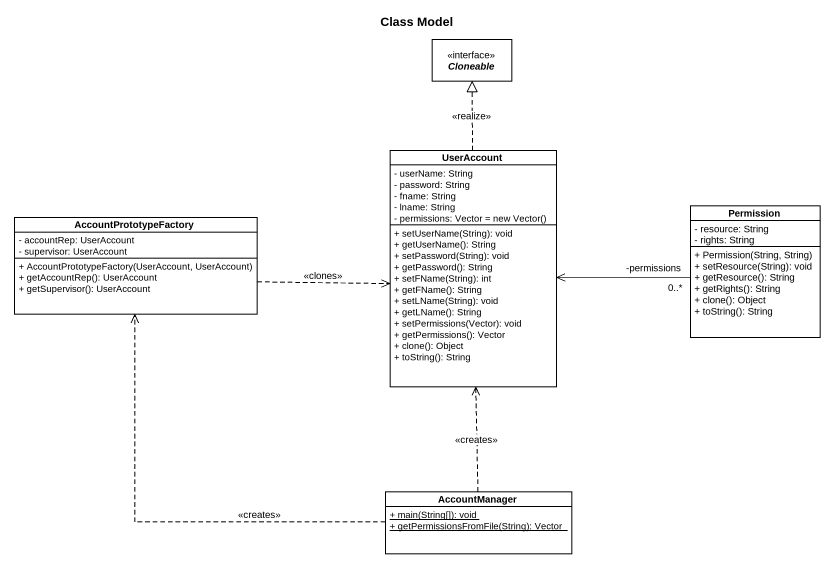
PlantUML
@startuml
title Class Model
hide circle
hide empty members
skinparam classAttributeIconSize 0
interface Cloneable
class UserAccount {
  - userName: String
  - password: String
  - fname: String
  - lname: String
  {field} - permissions: Vector = new Vector()
  + setUserName(String): void
  + getUserName(): String
  + setPassword(String): void
  + getPassword(): String
  + setFName(String): int
  + getFName(): String
  + setLName(String): void
  + getLName(): String
  + setPermissions(Vector): void
  + getPermissions(): Vector
  + clone(): Object
  + toString(): String
}
class AccountPrototypeFactory {
  - accountRep: UserAccount
  - supervisor: UserAccount
  + AccountPrototypeFactory(UserAccount, UserAccount)
  + getAccountRep(): UserAccount
  + getSupervisor(): UserAccount
}
class Permission {
  - resource: String
  - rights: String
  + Permission(String, String)
  + setResource(String): void
  + getResource(): String
  + getRights(): String
  + clone(): Object
  + toString(): String
}
class AccountManager {
  {static} + main(String[]): void
  {static} + getPermissionsFromFile(String): Vector
}
UserAccount .up.|> Cloneable : <<realize>>
AccountPrototypeFactory .right.> UserAccount : <<clones>>
Permission "-permissions\n0..*" -left-> UserAccount
AccountManager .up.> UserAccount : <<creates>>
AccountManager .up.> AccountPrototypeFactory : <<creates>>
@enduml
